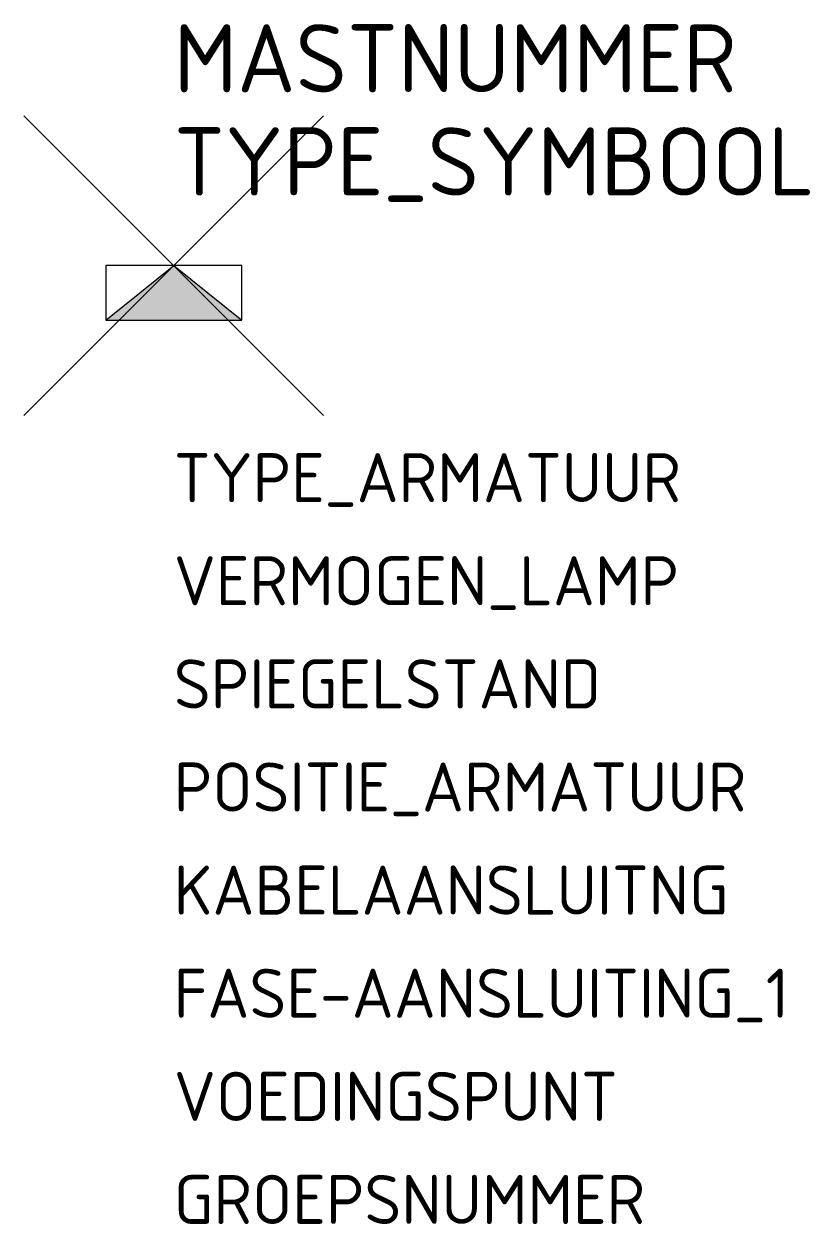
# Model space of a CAD drawing. Extents: x -5.5 to 23.4, y -35.2 to 8.9.
import ezdxf

# ---------------------------------------------------------------- set-up
doc = ezdxf.new("R2010")
doc.units = 0
doc.styles.add('NLCS-ISO', font='NLCS-ISO.ttf')

msp = doc.modelspace()

# ---------------------------------------------------------------- hatches: boundary and pattern name
msp.add_hatch(color=256).paths.add_polyline_path([(-2.5, -2), (2.5, -2), (0, 0)])

# ---------------------------------------------------------------- linework, layer by layer
for p, q in [((-2.5, 0), (-2.5, -2)), ((2.5, 0), (-2.5, 0)), ((-2.5, -2), (0, 0)), ((0, 0), (2.5, -2)), ((2.5, -2), (2.5, 0)), ((-2.5, -2), (2.5, -2))]:
    msp.add_line(p, q)
for points in [[(5.5, 5.5), (-5.5, -5.5)], [(-5.5, 5.5), (5.5, -5.5)]]:
    msp.add_lwpolyline(points)

# ---------------------------------------------------------------- texts
at = {"style": 'NLCS-ISO'}
for tag, p, height in [('MASTNUMMER', (0, 6.36), 2.5), ('TYPE_SYMBOOL', (0, 2.575), 2.5), ('FASE-AANSLUITING_1', (0, -27.603), 1.8), ('GROEPSNUMMER', (0, -35.172), 1.8)]:
    msp.add_attdef(tag, p, '', height=height, dxfattribs=at)
at = {"style": 'NLCS-ISO', "flags": 1}
for tag, p, s in [('TYPE_ARMATUUR', (0, -8.681), 'NTL-1 SONT-T'), ('VERMOGEN_LAMP', (0, -12.465), '70W'), ('SPIEGELSTAND', (0, -16.25), 'Hardglas 72 symm.'), ('POSITIE_ARMATUUR', (0, -20.034), ''), ('KABELAANSLUITNG', (0, -23.819), ''), ('VOEDINGSPUNT', (0, -31.388), '')]:
    msp.add_attdef(tag, p, s, height=1.8, dxfattribs=at)

doc.saveas('drawing.dxf')
